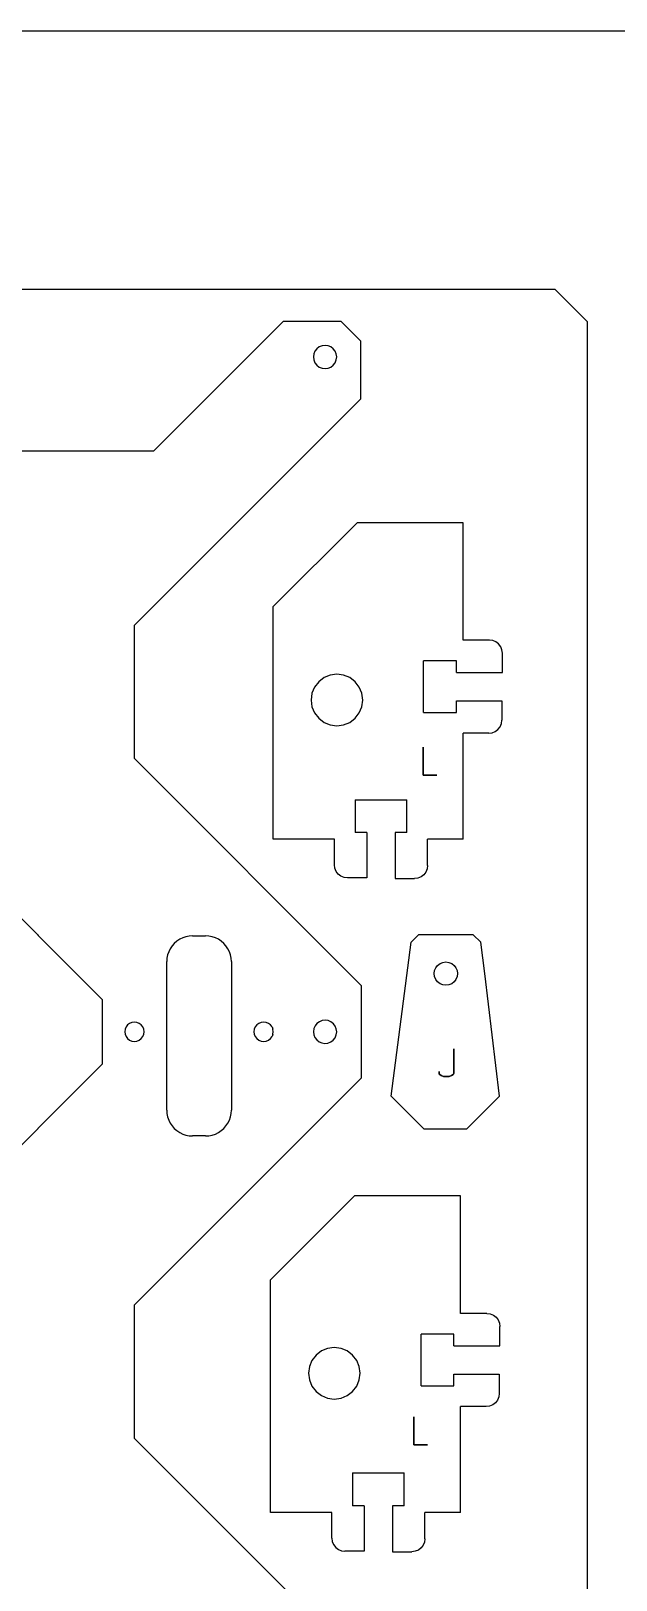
# Model space of a CAD drawing. Extents: x 6.6 to 38.2, y 6.7 to 38.5.
# Drawn here: x 26.26 to 29.82, y 29.1 to 38.54 of the extents above; entities that cross this region are included whole.
import ezdxf

# ---------------------------------------------------------------- set-up
doc = ezdxf.new("R2010")
doc.units = 0
doc.layers.get('0').update_dxf_attribs({"linetype": 'CONTINUOUS'})
doc.layers.add('Burn', color=7, linetype='CONTINUOUS')

msp = doc.modelspace()

# ---------------------------------------------------------------- linework, layer by layer
at = {"color": 7}
for points in [[(18.748964, 38.536272), (30.307706, 38.536272)], [(19.411994, 36.765572), (19.608739, 36.962314), (29.445963, 36.962314), (29.642708, 36.765572), (29.642708, 25.885963)], [(27.79054, 36.765572), (27.003563, 35.97859)], [(28.14468, 36.765572), (27.79054, 36.765572)], [(28.262729, 36.647526), (28.14468, 36.765572)], [(28.262729, 36.647526), (28.262729, 36.293384)], [(27.978303, 36.567894), (27.975891, 36.549563)], [(27.975891, 36.549563), (27.978303, 36.531229)], [(27.985378, 36.584977), (27.978303, 36.567894)], [(27.996633, 36.599642), (27.985378, 36.584977)], [(28.011306, 36.610898), (27.996633, 36.599642)], [(28.028387, 36.617977), (28.011306, 36.610898)], [(28.046719, 36.62039), (28.028387, 36.617977)], [(28.065048, 36.617977), (28.046719, 36.62039)], [(28.082133, 36.610898), (28.065048, 36.617977)], [(28.096801, 36.599642), (28.082133, 36.610897)], [(28.108057, 36.584977), (28.096801, 36.599642)], [(28.115134, 36.567894), (28.108057, 36.584977)], [(28.117547, 36.549563), (28.115134, 36.567894)], [(28.115134, 36.531229), (28.117547, 36.549563)], [(27.978303, 36.531229), (27.985378, 36.514149)], [(27.985378, 36.514149), (27.996633, 36.499477)], [(27.996633, 36.499477), (28.011306, 36.488221)], [(28.011306, 36.488221), (28.028387, 36.481147)], [(28.028387, 36.481147), (28.046719, 36.478734)], [(28.046719, 36.478734), (28.065048, 36.481147)], [(28.065048, 36.481147), (28.082133, 36.488221)], [(28.082133, 36.488221), (28.096801, 36.499477)], [(28.096801, 36.499477), (28.108057, 36.514149)], [(28.108057, 36.514149), (28.115134, 36.531229)], [(28.262729, 36.293384), (26.885516, 34.916172)], [(25.007547, 35.97859), (27.003563, 35.97859)], [(28.242067, 35.539703), (27.730527, 35.028169)], [(28.88739, 35.539703), (28.242067, 35.539703)], [(28.88739, 34.823553), (28.88739, 35.539703)], [(27.730527, 33.611607), (27.730527, 35.028169)], [(26.885516, 34.101778), (26.885516, 34.916172)], [(29.048718, 34.823553), (28.88739, 34.823553)], [(29.069086, 34.820871), (29.048718, 34.823553)], [(29.127417, 34.744858), (29.124734, 34.765226), (29.116874, 34.784204), (29.104364, 34.800504), (29.088068, 34.813008), (29.069086, 34.820871)], [(29.127417, 34.626809), (29.127417, 34.744857)], [(28.848038, 34.697638), (28.647359, 34.697638)], [(28.647359, 34.38285), (28.647359, 34.697638)], [(28.848038, 34.626809), (28.848038, 34.697638)], [(28.276586, 34.459184), (28.271221, 34.499921), (28.2555, 34.537884), (28.230486, 34.570482), (28.197888, 34.595492), (28.159929, 34.611218), (28.119191, 34.616581), (28.078456, 34.611218), (28.04049, 34.595492), (28.007893, 34.570482), (27.982883, 34.537884), (27.967158, 34.499921), (27.961796, 34.459184), (27.967158, 34.418447), (27.982883, 34.380488), (28.007893, 34.34789), (28.04049, 34.322874), (28.078456, 34.307151), (28.119191, 34.301787), (28.159929, 34.307151), (28.197888, 34.322874), (28.230486, 34.34789), (28.2555, 34.380488), (28.271221, 34.418447), (28.276586, 34.459184)], [(28.848038, 34.626809), (29.127417, 34.626809)], [(28.647359, 34.38285), (28.848038, 34.38285)], [(28.848038, 34.38285), (28.848038, 34.453678)], [(28.848038, 34.453678), (29.123482, 34.453678)], [(29.123482, 34.453678), (29.123482, 34.335628)], [(29.044783, 34.25693), (29.065151, 34.259611), (29.084132, 34.267473), (29.100431, 34.279982), (29.112938, 34.296278), (29.120799, 34.315261), (29.123482, 34.335628)], [(28.88739, 33.611607), (28.88739, 34.256931)], [(29.044783, 34.25693), (28.88739, 34.25693)], [(28.26931, 32.717988), (26.885516, 34.101778)], [(28.230262, 33.851638), (28.230262, 33.650959)], [(28.230262, 33.851638), (28.54505, 33.851638)], [(28.54505, 33.650959), (28.54505, 33.851638)], [(28.104344, 33.611607), (27.730527, 33.611607)], [(28.104344, 33.454213), (28.104344, 33.611607)], [(28.301091, 33.650959), (28.230262, 33.650959)], [(28.301091, 33.650959), (28.301091, 33.375514)], [(28.474222, 33.650959), (28.474222, 33.37158)], [(28.54505, 33.650959), (28.474222, 33.650959)], [(28.88739, 33.611607), (28.670969, 33.611607)], [(28.670969, 33.450277), (28.670969, 33.611607)], [(25.901794, 33.420914), (26.688772, 32.633938)], [(28.107028, 33.433842), (28.104344, 33.454213)], [(28.183042, 33.375514), (28.162673, 33.378197), (28.143693, 33.386059), (28.127397, 33.398564), (28.114887, 33.414862), (28.107028, 33.433842)], [(28.670969, 33.450277), (28.668288, 33.429912), (28.660424, 33.410929), (28.647919, 33.394631), (28.631621, 33.382126), (28.61264, 33.374259), (28.592271, 33.37158)], [(28.301091, 33.375514), (28.183042, 33.375514)], [(28.474222, 33.37158), (28.592271, 33.37158)], [(26.29805, 33.027423), (26.29805, 33.024657)], [(27.114787, 32.96045), (27.103348, 32.943331)], [(27.128361, 32.975931), (27.114787, 32.96045)], [(27.14384, 32.989506), (27.128361, 32.975931)], [(27.16096, 33.000944), (27.14384, 32.989506)], [(27.179423, 33.010051), (27.16096, 33.000944)], [(27.198919, 33.016668), (27.179423, 33.010051)], [(27.219112, 33.020688), (27.198919, 33.016668)], [(27.239656, 33.022031), (27.219112, 33.020687)], [(27.239656, 33.022031), (27.318354, 33.022031)], [(27.3389, 33.020688), (27.318354, 33.022031)], [(27.359091, 33.016668), (27.3389, 33.020688)], [(27.378588, 33.010051), (27.359091, 33.016668)], [(27.397052, 33.000944), (27.378588, 33.010051)], [(27.414172, 32.989506), (27.397052, 33.000944)], [(27.429649, 32.975931), (27.414172, 32.989506)], [(27.443224, 32.96045), (27.429649, 32.975931)], [(27.454664, 32.943331), (27.443224, 32.96045)], [(28.449417, 32.045692), (28.571032, 32.984019)], [(28.571032, 32.984019), (28.615578, 33.028563)], [(28.950047, 33.028563), (28.615578, 33.028563)], [(28.950047, 33.028563), (28.995822, 32.982786)], [(29.019387, 32.791942), (28.995822, 32.982786)], [(27.083608, 32.885178), (27.08226, 32.864637)], [(27.08226, 31.959612), (27.08226, 32.864637)], [(27.087624, 32.905369), (27.083608, 32.885178)], [(27.094243, 32.924869), (27.087624, 32.905369)], [(27.103348, 32.943331), (27.094243, 32.924869)], [(27.463771, 32.924869), (27.454664, 32.943331)], [(27.470387, 32.905369), (27.463771, 32.924869)], [(27.474404, 32.885178), (27.470387, 32.905369)], [(27.47575, 32.864637), (27.474404, 32.885178)], [(27.47575, 32.864637), (27.47575, 31.959612)], [(28.844239, 32.827433), (28.85133, 32.810314), (28.85375, 32.791942), (28.85133, 32.773566), (28.844239, 32.756448), (28.832958, 32.741744), (28.818257, 32.730463), (28.801137, 32.723371), (28.782764, 32.720952), (28.76439, 32.723371), (28.74727, 32.730463), (28.732564, 32.741744), (28.721286, 32.756448), (28.714196, 32.773566), (28.711776, 32.791942), (28.714196, 32.810314), (28.721286, 32.827433), (28.732564, 32.842138), (28.74727, 32.853418), (28.76439, 32.860507), (28.782764, 32.862928), (28.801137, 32.860507), (28.818257, 32.853418), (28.832958, 32.842138), (28.844239, 32.827433)], [(29.109418, 32.045482), (29.019387, 32.791942)], [(28.26931, 32.157552), (28.26931, 32.717988)], [(26.688772, 32.633938), (26.688772, 32.240447)], [(26.843781, 32.478929), (26.8344, 32.466703)], [(26.856007, 32.488308), (26.843781, 32.478929)], [(26.870243, 32.494204), (26.856007, 32.488308)], [(26.885516, 32.496214), (26.870243, 32.494204)], [(26.900792, 32.494204), (26.885516, 32.496214)], [(26.915029, 32.488308), (26.900792, 32.494204)], [(26.927253, 32.478929), (26.915029, 32.488308)], [(26.936633, 32.466703), (26.927253, 32.478929)], [(27.630759, 32.478929), (27.621381, 32.466703)], [(27.642983, 32.488308), (27.630759, 32.478929)], [(27.657219, 32.494204), (27.642983, 32.488308)], [(27.672496, 32.496214), (27.657219, 32.494204)], [(27.68777, 32.494204), (27.672496, 32.496214)], [(27.702007, 32.488308), (27.68777, 32.494204)], [(27.714231, 32.478929), (27.702007, 32.488308)], [(27.723611, 32.466703), (27.714231, 32.478929)], [(27.997199, 32.487834), (27.985778, 32.473291)], [(28.011992, 32.498923), (27.997199, 32.487834)], [(28.029152, 32.50581), (28.011992, 32.498923)], [(28.04751, 32.508016), (28.029152, 32.50581)], [(28.065814, 32.505399), (28.04751, 32.508016)], [(28.082816, 32.498132), (28.065814, 32.505399)], [(28.097358, 32.48671), (28.082816, 32.498132)], [(28.10845, 32.471919), (28.097358, 32.48671)], [(26.828504, 32.45247), (26.826493, 32.437192)], [(26.826493, 32.437192), (26.828504, 32.421916)], [(26.8344, 32.466703), (26.828504, 32.45247)], [(26.828504, 32.421916), (26.8344, 32.407681)], [(26.8344, 32.407681), (26.843781, 32.395458)], [(26.843781, 32.395458), (26.856007, 32.386077)], [(26.856007, 32.386077), (26.870243, 32.380181)], [(26.870243, 32.380181), (26.885516, 32.378169)], [(26.885516, 32.378169), (26.900792, 32.380181)], [(26.900792, 32.380181), (26.915029, 32.386077)], [(26.915029, 32.386077), (26.927253, 32.395458)], [(26.927253, 32.395458), (26.936633, 32.407681)], [(26.942531, 32.45247), (26.936633, 32.466703)], [(26.936633, 32.407681), (26.942531, 32.421916)], [(26.944541, 32.437192), (26.942531, 32.45247)], [(26.942531, 32.421916), (26.944541, 32.437192)], [(27.61548, 32.45247), (27.613471, 32.437192)], [(27.613471, 32.437192), (27.61548, 32.421916)], [(27.621381, 32.466703), (27.61548, 32.45247)], [(27.61548, 32.421916), (27.621381, 32.407681)], [(27.621381, 32.407681), (27.630759, 32.395458)], [(27.630759, 32.395458), (27.642983, 32.386077)], [(27.642983, 32.386077), (27.657219, 32.380181)], [(27.657219, 32.380181), (27.672496, 32.378169)], [(27.672496, 32.378169), (27.68777, 32.380181)], [(27.68777, 32.380181), (27.702007, 32.386077)], [(27.702007, 32.386077), (27.714231, 32.395458)], [(27.714231, 32.395458), (27.723611, 32.407681)], [(27.723611, 32.466703), (27.729508, 32.45247)], [(27.729508, 32.421916), (27.723611, 32.407681)], [(27.73152, 32.437192), (27.729508, 32.45247)], [(27.729508, 32.421916), (27.73152, 32.437192)], [(27.978512, 32.456289), (27.975896, 32.437981)], [(27.975896, 32.437981), (27.978103, 32.419627)], [(27.978103, 32.419627), (27.984988, 32.402467)], [(27.985778, 32.473291), (27.978512, 32.456289)], [(27.984988, 32.402467), (27.996076, 32.387671)], [(27.996076, 32.387671), (28.010621, 32.376254)], [(28.081446, 32.37546), (28.096238, 32.386552)], [(28.096238, 32.386552), (28.107659, 32.401094)], [(28.107659, 32.401094), (28.114923, 32.418097)], [(28.115334, 32.454757), (28.10845, 32.471919)], [(28.114923, 32.418097), (28.117542, 32.436401)], [(28.117542, 32.436401), (28.115334, 32.454757)], [(28.010621, 32.376254), (28.027623, 32.368988)], [(28.027623, 32.368988), (28.045927, 32.366368)], [(28.045927, 32.366368), (28.064286, 32.368576)], [(28.064286, 32.368576), (28.081446, 32.37546)], [(26.688772, 32.240447), (25.901794, 31.45347)], [(28.26931, 32.157552), (26.885516, 30.773761)], [(28.449417, 32.045692), (28.648846, 31.846267)], [(28.910199, 31.846267), (29.109418, 32.045482)], [(27.08226, 31.959612), (27.083608, 31.939067)], [(27.083608, 31.939067), (27.087624, 31.918873)], [(27.087624, 31.918873), (27.094243, 31.899377)], [(27.463771, 31.899377), (27.470387, 31.918873)], [(27.470387, 31.918873), (27.474404, 31.939067)], [(27.474404, 31.939067), (27.47575, 31.959612)], [(26.29805, 31.849727), (26.29805, 31.84696)], [(27.094243, 31.899377), (27.103348, 31.880911)], [(27.103348, 31.880911), (27.114787, 31.863794)], [(27.114787, 31.863794), (27.128361, 31.848314)], [(27.128361, 31.848314), (27.14384, 31.834741)], [(27.14384, 31.834741), (27.16096, 31.8233)], [(27.16096, 31.8233), (27.179423, 31.814196)], [(27.179423, 31.814196), (27.198919, 31.807577)], [(27.359091, 31.807577), (27.378588, 31.814196)], [(27.378588, 31.814196), (27.397052, 31.8233)], [(27.397052, 31.8233), (27.414172, 31.834741)], [(27.414172, 31.834741), (27.429649, 31.848314)], [(27.429649, 31.848314), (27.443224, 31.863794)], [(27.443224, 31.863794), (27.454664, 31.880911)], [(27.454664, 31.880911), (27.463771, 31.899377)], [(28.648846, 31.846267), (28.910199, 31.846267)], [(27.198919, 31.807577), (27.219112, 31.803562)], [(27.219112, 31.803562), (27.239656, 31.802214)], [(27.318354, 31.802214), (27.239656, 31.802214)], [(27.318354, 31.802214), (27.3389, 31.803562)], [(27.3389, 31.803562), (27.359091, 31.807577)], [(28.226104, 31.436574), (27.714571, 30.925037)], [(28.871428, 31.436574), (28.226104, 31.436574)], [(28.871428, 30.720422), (28.871428, 31.436574)], [(27.714571, 29.508478), (27.714571, 30.925037)], [(26.885516, 29.95821), (26.885516, 30.773761)], [(29.032758, 30.720422), (28.871428, 30.720422)], [(29.032758, 30.720422), (29.053128, 30.71774), (29.072106, 30.70988), (29.088404, 30.697374), (29.100909, 30.681077), (29.108774, 30.662094), (29.111454, 30.641724)], [(28.832078, 30.594507), (28.631399, 30.594507)], [(28.631399, 30.279714), (28.631399, 30.594507)], [(28.832078, 30.523679), (28.832078, 30.594507)], [(29.111454, 30.523679), (29.111454, 30.641724)], [(28.10323, 30.513449), (28.062491, 30.508087), (28.024531, 30.492363), (27.991934, 30.467349), (27.966922, 30.43475), (27.951198, 30.39679), (27.945833, 30.356056), (27.951198, 30.315318), (27.966922, 30.277357), (27.991934, 30.244758), (28.024531, 30.219746), (28.062491, 30.20402), (28.10323, 30.198656), (28.143966, 30.20402), (28.181929, 30.219746), (28.214524, 30.244758), (28.239537, 30.277357), (28.255261, 30.315318), (28.260626, 30.356056), (28.255261, 30.39679), (28.239537, 30.43475), (28.214524, 30.467349), (28.181929, 30.492363), (28.143966, 30.508087), (28.10323, 30.513449)], [(28.832078, 30.523679), (29.111454, 30.523679)], [(28.832078, 30.350542), (29.107519, 30.350542)], [(28.832078, 30.279714), (28.832078, 30.350542)], [(29.107519, 30.350542), (29.107519, 30.232498)], [(28.631399, 30.279714), (28.832078, 30.279714)], [(29.107519, 30.232498), (29.104838, 30.212129), (29.096979, 30.193149), (29.084472, 30.176849), (29.068172, 30.164343), (29.049193, 30.156479)], [(28.871428, 29.508478), (28.871428, 30.153799)], [(29.028822, 30.153799), (28.871428, 30.153799)], [(29.049193, 30.156479), (29.028822, 30.153799)], [(26.885516, 29.95821), (28.262729, 28.581)], [(28.2143, 29.748504), (28.2143, 29.547824)], [(28.2143, 29.748504), (28.529092, 29.748504)], [(28.529092, 29.547824), (28.529092, 29.748506)], [(28.285129, 29.547824), (28.2143, 29.547824)], [(28.285129, 29.547824), (28.285129, 29.272384)], [(28.529092, 29.547824), (28.458264, 29.547824)], [(28.458264, 29.547824), (28.458264, 29.26845)], [(28.088384, 29.508478), (27.714571, 29.508478)], [(28.088384, 29.35108), (28.088384, 29.508478)], [(28.871428, 29.508478), (28.655008, 29.508478)], [(28.655008, 29.347147), (28.655008, 29.508478)], [(28.088384, 29.35108), (28.091066, 29.330716), (28.098928, 29.311733), (28.111433, 29.295433), (28.127733, 29.28293), (28.146712, 29.275066), (28.167081, 29.272384)], [(28.285129, 29.272384), (28.167081, 29.272384)], [(28.458264, 29.26845), (28.576308, 29.26845)], [(28.596677, 29.271129), (28.576308, 29.268449)], [(28.615658, 29.278993), (28.596677, 29.271129)], [(28.631958, 29.291498), (28.615658, 29.278993)], [(28.644467, 29.307798), (28.631958, 29.291498)], [(28.652328, 29.326779), (28.644467, 29.307798)], [(28.655008, 29.347147), (28.652328, 29.326779)]]:
    msp.add_lwpolyline(points, dxfattribs=at)
at = {"layer": 'Burn', "color": 1}
for points in [[(28.643877, 34.001543), (28.643877, 34.171059), (28.643877, 34.001543), (28.727658, 34.001543), (28.643877, 34.001543)], [(28.742044, 32.19534), (28.742044, 32.183306), (28.742856, 32.179514), (28.745229, 32.176022), (28.754718, 32.169911), (28.768938, 32.165767), (28.786291, 32.164383), (28.803641, 32.165767), (28.817863, 32.169911), (28.827351, 32.176022), (28.829724, 32.179514), (28.830524, 32.183306), (28.830524, 32.333173), (28.830524, 32.183306), (28.829724, 32.179514), (28.827351, 32.176022), (28.817863, 32.169911), (28.803641, 32.165767), (28.786291, 32.164383), (28.768938, 32.165767), (28.754718, 32.169911), (28.745229, 32.176022), (28.742856, 32.179514), (28.742044, 32.183306), (28.742044, 32.19534)], [(28.586657, 29.920753), (28.586657, 30.090267), (28.586657, 29.920753), (28.670437, 29.920753), (28.586657, 29.920753)]]:
    msp.add_lwpolyline(points, dxfattribs=at)

doc.saveas('drawing.dxf')
